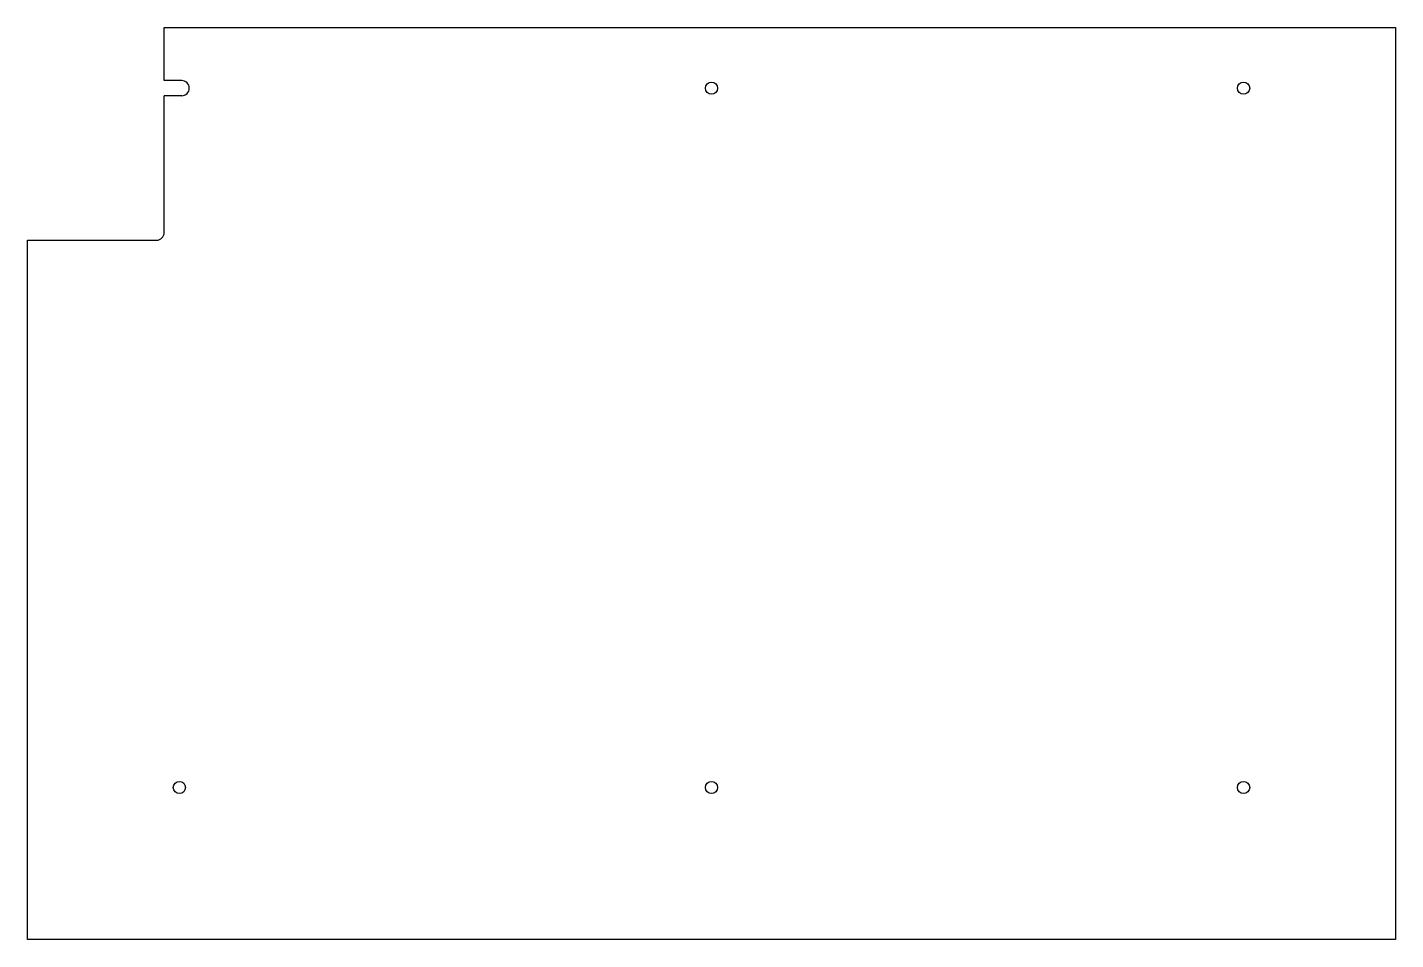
# Model space of a CAD drawing. Header units: metres. Extents: x 2922 to 4722, y 3157 to 4357.
import ezdxf

# ---------------------------------------------------------------- set-up
doc = ezdxf.new("R2010")
doc.units = ezdxf.units.M

msp = doc.modelspace()

# ---------------------------------------------------------------- linework, layer by layer
for p, q in [((3102.4, 4357.1), (4722.4, 4357.1)), ((3102.4, 4287.1), (3102.4, 4357.1)), ((4722.4, 4357.1), (4722.4, 3157.1)), ((3125.4, 4287.1), (3102.4, 4287.1)), ((3102.4, 4087.1), (3102.4, 4267.1)), ((3125.4, 4267.1), (3102.4, 4267.1)), ((2922.4, 3157.1), (2922.4, 4077.1)), ((2922.4, 4077.1), (3092.4, 4077.1)), ((4722.4, 3157.1), (2922.4, 3157.1))]:
    msp.add_line(p, q)
for centre in [(3822.4, 4277.1), (4522.4, 4277.1), (3122.4, 3357.1), (3822.4, 3357.1), (4522.4, 3357.1)]:
    msp.add_circle(centre, 8)
for centre, end in [((3125.4, 4277.1), 90), ((3092.4, 4087.1), 0)]:
    msp.add_arc(centre, 10, 270, end)

doc.saveas('drawing.dxf')
